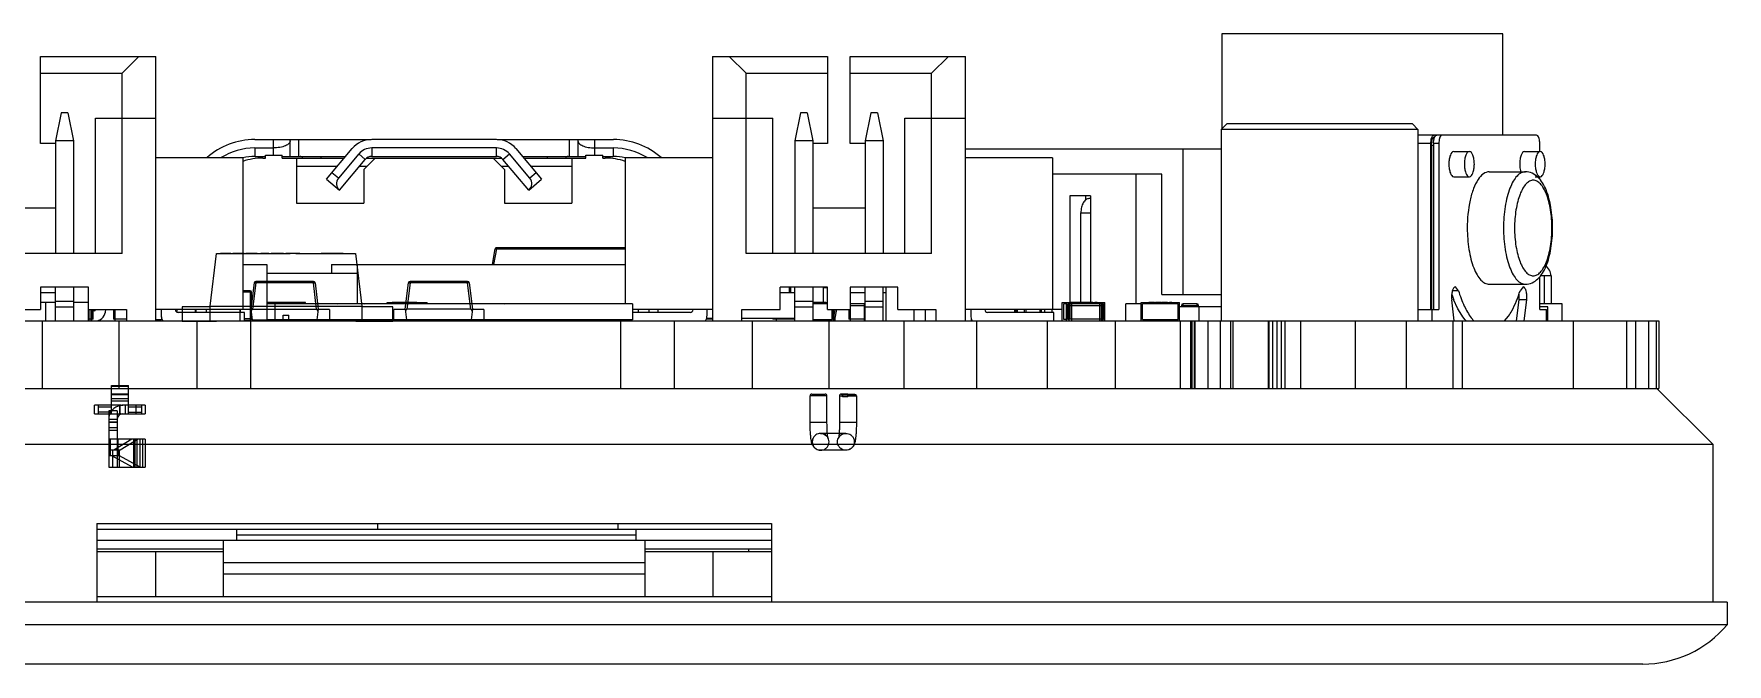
# Model space of a CAD drawing. Header units: inches. Extents: x 398 to 599, y 40 to 151.
# Drawn here: x 444.29 to 474.41, y 139.75 to 150.96 of the extents above; entities that cross this region are included whole.
import ezdxf

# ---------------------------------------------------------------- set-up
doc = ezdxf.new("R2010")
doc.units = ezdxf.units.IN
doc.header["$LTSCALE"] = 1.21
doc.header["$MEASUREMENT"] = 0
doc.layers.get('0').update_dxf_attribs({"linetype": 'CONTINUOUS'})
doc.layers.add('INTFCLR_472435', color=7, linetype='CONTINUOUS')

msp = doc.modelspace()

# ---------------------------------------------------------------- linework, layer by layer
at = {"color": 7, "linetype": 'Continuous'}
for p, q in [((470.422, 150.955), (465.422, 150.955)), ((465.422, 150.955), (465.422, 149.265)), ((470.422, 149.155), (470.422, 150.955)), ((444.412, 149.005), (444.412, 150.555)), ((444.412, 150.555), (446.462, 150.555)), ((446.162, 150.555), (445.862, 150.255)), ((446.462, 145.855), (446.462, 150.555)), ((456.362, 150.555), (456.362, 145.855)), ((456.362, 150.555), (458.412, 150.555)), ((456.962, 150.255), (456.662, 150.555)), ((458.412, 150.555), (458.412, 149.005)), ((458.812, 150.555), (460.862, 150.555)), ((458.812, 149.005), (458.812, 150.555)), ((460.562, 150.555), (460.262, 150.255)), ((460.862, 145.855), (460.862, 150.555)), ((444.412, 150.255), (445.862, 150.255)), ((445.862, 147.055), (445.862, 150.255)), ((456.962, 150.255), (458.412, 150.255)), ((456.962, 147.055), (456.962, 150.255)), ((458.812, 150.255), (460.262, 150.255)), ((460.262, 147.055), (460.262, 150.255)), ((444.777, 149.555), (444.677, 149.055)), ((444.897, 149.555), (444.777, 149.555)), ((444.897, 149.555), (444.997, 149.055)), ((445.387, 147.055), (445.387, 149.455)), ((445.387, 149.455), (446.462, 149.455)), ((456.362, 149.455), (457.437, 149.455)), ((457.437, 147.055), (457.437, 149.455)), ((457.927, 149.555), (457.827, 149.055)), ((458.047, 149.555), (457.927, 149.555)), ((458.047, 149.555), (458.147, 149.055)), ((459.177, 149.555), (459.077, 149.055)), ((459.297, 149.555), (459.177, 149.555)), ((459.297, 149.555), (459.397, 149.055)), ((459.787, 149.455), (460.862, 149.455)), ((459.787, 147.055), (459.787, 149.455)), ((465.412, 149.255), (465.512, 149.355)), ((468.912, 149.255), (465.412, 149.255)), ((465.412, 149.255), (465.412, 145.855)), ((468.812, 149.355), (465.512, 149.355)), ((468.912, 149.255), (468.812, 149.355)), ((468.912, 149.255), (468.912, 145.855)), ((471.02, 149.155), (468.912, 149.155)), ((469.193, 149.154), (469.198, 149.155)), ((469.215, 149.128), (469.219, 149.135)), ((469.243, 149.154), (469.248, 149.155)), ((471.034, 149.151), (471.02, 149.155)), ((444.677, 149.005), (444.412, 149.005)), ((444.677, 149.055), (444.677, 147.055)), ((444.997, 149.055), (444.677, 149.055)), ((444.997, 149.055), (444.997, 147.055)), ((448.221, 149.078), (450.29, 149.078)), ((448.221, 148.928), (448.221, 148.778)), ((448.221, 148.928), (448.551, 148.928)), ((448.411, 148.748), (448.411, 148.798)), ((448.411, 148.798), (448.711, 148.798)), ((448.551, 149.078), (448.551, 148.798)), ((448.711, 148.748), (448.711, 148.798)), ((448.851, 148.778), (448.851, 149.078)), ((449.001, 149.078), (449.001, 148.778)), ((449.498, 148.372), (449.956, 148.917)), ((450.072, 148.821), (449.71, 148.39)), ((450.072, 148.821), (450.187, 148.725)), ((450.201, 149.067), (450.201, 149.078)), ((452.521, 149.078), (450.301, 149.078)), ((450.302, 148.928), (450.302, 148.778)), ((452.521, 148.928), (450.302, 148.928)), ((452.521, 148.778), (452.521, 148.928)), ((452.533, 149.078), (454.601, 149.078)), ((452.621, 149.078), (452.621, 149.067)), ((452.636, 148.724), (452.751, 148.821)), ((453.113, 148.39), (452.751, 148.821)), ((452.867, 148.916), (453.324, 148.372)), ((453.821, 148.778), (453.821, 149.078)), ((453.971, 149.078), (453.971, 148.778)), ((454.111, 148.748), (454.111, 148.798)), ((454.111, 148.798), (454.411, 148.798)), ((454.271, 148.798), (454.271, 149.078)), ((454.271, 148.928), (454.601, 148.928)), ((454.411, 148.748), (454.411, 148.798)), ((454.601, 148.778), (454.601, 148.928)), ((458.147, 149.055), (457.827, 149.055)), ((457.827, 149.055), (457.827, 147.055)), ((458.147, 149.055), (458.147, 147.055)), ((458.412, 149.005), (458.147, 149.005)), ((459.077, 149.005), (458.812, 149.005)), ((459.397, 149.055), (459.077, 149.055)), ((459.077, 149.055), (459.077, 147.055)), ((459.397, 149.055), (459.397, 147.055)), ((465.412, 148.905), (460.862, 148.905)), ((464.734, 146.323), (464.734, 148.905)), ((469.14, 149.005), (468.912, 149.005)), ((469.14, 149.005), (469.148, 149.08)), ((469.14, 146.055), (469.14, 149.005)), ((469.151, 148.976), (469.159, 149.051)), ((469.151, 148.976), (469.189, 148.976)), ((469.151, 148.976), (469.151, 146.055)), ((469.281, 149.005), (469.189, 149.005)), ((469.189, 149.005), (469.189, 146.055)), ((469.289, 149.08), (469.281, 149.005)), ((469.281, 149.005), (469.281, 146.055)), ((469.55, 148.867), (469.827, 148.867)), ((470.81, 148.867), (471.086, 148.867)), ((471.079, 148.867), (471.079, 149.005)), ((448.012, 148.755), (446.462, 148.755)), ((448.012, 148.755), (448.012, 146.055)), ((448.221, 148.778), (448.411, 148.778)), ((448.366, 148.748), (448.411, 148.748)), ((448.711, 148.778), (449.839, 148.778)), ((448.711, 148.748), (449.814, 148.748)), ((448.961, 148.748), (448.961, 147.948)), ((449.689, 148.599), (448.961, 148.599)), ((449.39, 148.778), (449.403, 148.748)), ((449.729, 148.179), (450.187, 148.725)), ((450.212, 148.599), (450.081, 148.599)), ((450.161, 148.548), (450.361, 148.748)), ((450.161, 148.548), (450.161, 147.948)), ((450.213, 148.748), (452.609, 148.748)), ((450.302, 148.778), (452.521, 148.778)), ((452.461, 148.748), (452.661, 148.548)), ((452.741, 148.599), (452.611, 148.599)), ((453.094, 148.179), (452.636, 148.724)), ((452.661, 148.548), (452.661, 147.948)), ((452.983, 148.778), (454.111, 148.778)), ((453.008, 148.748), (454.111, 148.748)), ((453.861, 148.599), (453.134, 148.599)), ((453.421, 148.748), (453.434, 148.778)), ((453.861, 148.748), (453.861, 147.948)), ((454.411, 148.778), (454.601, 148.778)), ((454.411, 148.748), (454.456, 148.748)), ((454.812, 148.755), (454.812, 146.155)), ((456.362, 148.755), (454.812, 148.755)), ((462.412, 148.755), (460.862, 148.755)), ((462.412, 148.755), (462.412, 146.055)), ((470.18, 148.505), (470.825, 148.505)), ((449.498, 148.372), (449.729, 148.179)), ((449.71, 148.39), (449.595, 148.487)), ((453.094, 148.179), (453.324, 148.372)), ((453.228, 148.487), (453.113, 148.39)), ((464.355, 148.464), (462.412, 148.464)), ((463.896, 148.464), (463.896, 146.155)), ((464.355, 146.323), (464.355, 148.464)), ((469.55, 148.415), (469.827, 148.415)), ((470.999, 148.415), (471.086, 148.415)), ((471.079, 148.371), (471.079, 148.415)), ((448.961, 147.948), (450.161, 147.948)), ((452.661, 147.948), (453.861, 147.948)), ((463.088, 148.08), (462.719, 148.08)), ((462.719, 148.08), (462.719, 146.18)), ((463.006, 148.008), (463.006, 148.08)), ((463.088, 148.027), (463.059, 148.027)), ((463.088, 148.08), (463.088, 146.19)), ((444.677, 147.855), (443.747, 147.855)), ((459.077, 147.855), (458.147, 147.855)), ((462.916, 147.777), (463.088, 147.777)), ((462.916, 146.19), (462.916, 147.777)), ((445.862, 147.055), (442.562, 147.055)), ((448.951, 147.055), (448.85, 147.055)), ((452.45, 146.855), (452.5, 147.138)), ((452.52, 147.138), (452.47, 146.855)), ((452.5, 147.138), (452.52, 147.138)), ((452.52, 147.138), (452.52, 147.155)), ((454.812, 147.155), (452.52, 147.155)), ((452.52, 147.138), (454.812, 147.138)), ((460.262, 147.055), (456.962, 147.055)), ((448.012, 146.855), (448.435, 146.855)), ((448.435, 146.855), (448.435, 145.855)), ((448.435, 146.705), (450.042, 146.705)), ((449.588, 146.855), (449.588, 146.705)), ((449.588, 146.855), (454.812, 146.855)), ((450.042, 146.855), (450.042, 146.155)), ((444.412, 146.455), (444.412, 146.055)), ((445.262, 146.455), (444.412, 146.455)), ((444.677, 145.855), (444.677, 146.455)), ((444.997, 146.455), (444.997, 145.855)), ((445.262, 146.055), (445.262, 146.455)), ((448.141, 146.39), (448.012, 146.39)), ((448.141, 146.39), (448.141, 145.87)), ((448.885, 146.554), (448.784, 146.554)), ((448.855, 146.555), (448.814, 146.555)), ((451.465, 146.554), (451.364, 146.554)), ((451.435, 146.555), (451.394, 146.555)), ((458.412, 146.455), (457.567, 146.455)), ((457.567, 146.055), (457.567, 146.455)), ((457.727, 146.455), (457.727, 146.355)), ((457.757, 146.355), (457.757, 146.455)), ((457.827, 145.855), (457.827, 146.455)), ((458.147, 146.455), (458.147, 145.855)), ((458.331, 146.455), (458.331, 146.19)), ((458.412, 146.44), (458.331, 146.44)), ((458.412, 146.055), (458.412, 146.455)), ((459.662, 146.455), (458.812, 146.455)), ((458.812, 146.455), (458.812, 146.055)), ((459.077, 145.855), (459.077, 146.455)), ((459.397, 145.855), (459.397, 146.455)), ((459.453, 145.855), (459.453, 146.455)), ((459.662, 146.055), (459.662, 146.455)), ((469.631, 146.391), (469.527, 146.391)), ((469.631, 146.391), (469.578, 146.457)), ((470.18, 146.505), (470.825, 146.505)), ((470.782, 146.457), (470.729, 146.391)), ((471.079, 146.055), (471.079, 146.639)), ((471.28, 146.655), (471.087, 146.655)), ((471.165, 146.155), (471.165, 146.655)), ((471.28, 146.655), (471.28, 146.155)), ((444.677, 146.355), (444.412, 146.355)), ((444.412, 146.19), (444.422, 146.19)), ((444.677, 146.18), (444.412, 146.18)), ((444.418, 146.18), (444.418, 146.19)), ((444.422, 146.18), (444.422, 146.19)), ((444.463, 146.18), (444.463, 146.19)), ((444.463, 146.19), (444.62, 146.19)), ((444.467, 146.18), (444.467, 146.19)), ((444.503, 145.855), (444.503, 146.18)), ((444.617, 146.18), (444.617, 146.19)), ((444.62, 146.18), (444.62, 146.19)), ((444.677, 146.205), (444.997, 146.205)), ((444.677, 146.105), (444.997, 146.105)), ((445.262, 146.18), (444.997, 146.18)), ((445.026, 146.18), (445.026, 146.19)), ((445.026, 146.19), (445.184, 146.19)), ((445.03, 146.18), (445.03, 146.19)), ((445.18, 146.18), (445.18, 146.19)), ((445.184, 146.18), (445.184, 146.19)), ((448.012, 146.37), (448.161, 146.37)), ((448.161, 145.89), (448.161, 146.37)), ((449.121, 146.18), (448.435, 146.18)), ((454.939, 146.155), (448.435, 146.155)), ((448.453, 146.18), (448.453, 146.19)), ((448.453, 146.19), (448.555, 146.19)), ((448.503, 146.18), (448.503, 146.19)), ((448.555, 146.18), (448.555, 146.19)), ((448.568, 146.18), (448.568, 146.19)), ((448.568, 146.19), (448.67, 146.19)), ((448.579, 146.155), (448.579, 145.875)), ((448.67, 146.18), (448.67, 146.19)), ((448.684, 146.18), (448.684, 146.19)), ((448.684, 146.19), (448.785, 146.19)), ((448.734, 146.18), (448.734, 146.19)), ((448.785, 146.18), (448.785, 146.19)), ((448.791, 146.155), (448.791, 146.18)), ((448.822, 146.18), (448.822, 146.19)), ((448.822, 146.19), (448.859, 146.19)), ((448.845, 146.18), (448.845, 146.19)), ((448.859, 146.18), (448.859, 146.19)), ((448.882, 146.18), (448.882, 146.19)), ((448.882, 146.19), (449.04, 146.19)), ((448.886, 146.18), (448.886, 146.19)), ((449.036, 146.18), (449.036, 146.19)), ((449.04, 146.18), (449.04, 146.19)), ((449.121, 146.155), (449.121, 146.18)), ((449.176, 146.16), (449.121, 146.16)), ((449.176, 146.16), (449.176, 146.155)), ((449.712, 146.155), (449.712, 146.16)), ((449.956, 146.16), (449.712, 146.16)), ((449.777, 146.16), (449.777, 146.162)), ((449.777, 146.162), (449.884, 146.162)), ((449.822, 146.16), (449.822, 146.162)), ((449.84, 146.162), (449.84, 146.16)), ((449.884, 146.162), (449.884, 146.16)), ((449.956, 146.16), (449.956, 146.155)), ((450.183, 146.155), (450.183, 146.16)), ((450.576, 146.16), (450.183, 146.16)), ((450.213, 146.155), (450.213, 146.16)), ((450.276, 146.162), (450.276, 146.16)), ((450.276, 146.162), (450.35, 146.162)), ((450.313, 146.162), (450.313, 146.16)), ((450.35, 146.16), (450.35, 146.162)), ((450.374, 146.162), (450.374, 146.16)), ((450.374, 146.162), (450.451, 146.162)), ((450.451, 146.162), (450.451, 146.16)), ((450.481, 146.162), (450.481, 146.16)), ((450.481, 146.162), (450.555, 146.162)), ((450.518, 146.162), (450.518, 146.16)), ((450.555, 146.16), (450.555, 146.162)), ((450.576, 146.155), (450.576, 146.18)), ((450.576, 146.18), (451.29, 146.18)), ((450.611, 146.18), (450.611, 146.155)), ((450.647, 146.18), (450.647, 146.155)), ((450.668, 146.18), (450.668, 146.19)), ((450.668, 146.19), (451.107, 146.19)), ((450.672, 146.18), (450.672, 146.19)), ((450.733, 146.18), (450.733, 146.19)), ((450.753, 146.18), (450.753, 146.19)), ((450.77, 146.18), (450.77, 146.19)), ((450.806, 146.19), (450.806, 146.18)), ((450.819, 146.18), (450.819, 146.19)), ((450.884, 146.19), (450.884, 146.18)), ((450.897, 146.18), (450.897, 146.19)), ((450.967, 146.18), (450.967, 146.19)), ((450.969, 146.19), (450.969, 146.18)), ((450.982, 146.18), (450.982, 146.19)), ((450.986, 146.18), (450.986, 146.155)), ((451.021, 146.18), (451.021, 146.155)), ((451.057, 146.155), (451.057, 146.18)), ((451.073, 146.18), (451.073, 146.19)), ((451.107, 146.18), (451.107, 146.19)), ((451.29, 146.155), (451.29, 146.18)), ((452.67, 146.155), (452.67, 146.16)), ((452.913, 146.16), (452.67, 146.16)), ((452.741, 146.162), (452.741, 146.16)), ((452.741, 146.162), (452.848, 146.162)), ((452.743, 146.162), (452.743, 146.16)), ((452.751, 146.162), (452.751, 146.16)), ((452.76, 146.16), (452.76, 146.162)), ((452.848, 146.162), (452.848, 146.16)), ((452.913, 146.16), (452.913, 146.155)), ((454.939, 146.155), (454.939, 145.875)), ((457.827, 146.355), (457.567, 146.355)), ((457.827, 146.205), (458.147, 146.205)), ((457.827, 146.105), (458.147, 146.105)), ((458.147, 146.19), (458.38, 146.19)), ((458.147, 146.18), (458.412, 146.18)), ((458.412, 146.155), (458.147, 146.155)), ((458.189, 146.18), (458.189, 146.19)), ((458.203, 146.18), (458.203, 146.19)), ((458.253, 146.18), (458.253, 146.19)), ((458.305, 146.18), (458.305, 146.19)), ((458.33, 146.18), (458.33, 146.19)), ((458.341, 146.18), (458.341, 146.19)), ((458.364, 146.18), (458.364, 146.19)), ((458.378, 146.18), (458.378, 146.19)), ((458.38, 146.18), (458.38, 146.19)), ((459.077, 146.355), (458.812, 146.355)), ((458.812, 146.129), (459.077, 146.129)), ((459.077, 146.16), (458.816, 146.16)), ((458.816, 145.855), (458.816, 146.16)), ((458.881, 146.162), (459.014, 146.162)), ((458.881, 146.16), (458.881, 146.162)), ((458.926, 146.16), (458.926, 146.162)), ((458.944, 146.162), (458.944, 146.16)), ((458.988, 146.162), (458.988, 146.16)), ((459.014, 146.162), (459.014, 146.16)), ((459.06, 146.16), (459.06, 145.855)), ((459.077, 146.205), (459.397, 146.205)), ((459.077, 146.105), (459.397, 146.105)), ((459.453, 146.355), (459.397, 146.355)), ((462.586, 146.18), (463.342, 146.18)), ((462.586, 145.855), (462.586, 146.18)), ((462.662, 146.155), (462.611, 146.155)), ((462.611, 145.88), (462.611, 146.155)), ((462.636, 146.18), (462.636, 146.155)), ((462.662, 145.855), (462.662, 146.18)), ((462.712, 146.155), (462.687, 146.155)), ((462.687, 145.88), (462.687, 146.155)), ((462.697, 146.129), (463.307, 146.129)), ((462.697, 146.129), (462.697, 145.885)), ((462.712, 146.18), (462.712, 146.155)), ((462.722, 146.19), (463.131, 146.19)), ((462.722, 146.18), (462.722, 146.19)), ((463.277, 146.16), (462.728, 146.16)), ((462.728, 145.885), (462.728, 146.16)), ((462.758, 145.855), (462.758, 146.16)), ((462.762, 146.16), (462.762, 146.18)), ((462.772, 146.18), (462.772, 146.19)), ((462.798, 146.18), (462.798, 146.19)), ((462.821, 146.162), (462.895, 146.162)), ((462.821, 146.162), (462.821, 146.16)), ((462.848, 146.18), (462.848, 146.19)), ((462.858, 146.162), (462.858, 146.16)), ((462.895, 146.16), (462.895, 146.162)), ((462.9, 146.18), (462.9, 146.19)), ((462.914, 146.18), (462.914, 146.19)), ((462.919, 146.162), (462.996, 146.162)), ((462.919, 146.162), (462.919, 146.16)), ((462.996, 146.162), (462.996, 146.16)), ((463.015, 146.18), (463.015, 146.19)), ((463.026, 146.162), (463.1, 146.162)), ((463.026, 146.162), (463.026, 146.16)), ((463.029, 146.18), (463.029, 146.19)), ((463.063, 146.162), (463.063, 146.16)), ((463.079, 146.18), (463.079, 146.19)), ((463.1, 146.16), (463.1, 146.162)), ((463.128, 146.162), (463.202, 146.162)), ((463.128, 146.162), (463.128, 146.16)), ((463.131, 146.18), (463.131, 146.19)), ((463.139, 146.16), (463.139, 146.162)), ((463.167, 146.19), (463.204, 146.19)), ((463.167, 146.18), (463.167, 146.19)), ((463.19, 146.18), (463.19, 146.19)), ((463.191, 146.162), (463.191, 146.16)), ((463.202, 146.162), (463.202, 146.16)), ((463.204, 146.18), (463.204, 146.19)), ((463.242, 146.16), (463.242, 146.18)), ((463.246, 146.16), (463.246, 145.855)), ((463.277, 146.16), (463.277, 145.855)), ((463.292, 146.18), (463.292, 146.155)), ((463.317, 146.155), (463.293, 146.155)), ((463.307, 145.885), (463.307, 146.129)), ((463.317, 145.88), (463.317, 146.155)), ((463.342, 145.855), (463.342, 146.18)), ((463.99, 146.155), (463.717, 146.155)), ((463.717, 145.855), (463.717, 146.155)), ((463.99, 146.156), (463.902, 146.156)), ((463.902, 146.156), (463.902, 146.155)), ((463.963, 146.156), (463.963, 146.155)), ((463.99, 146.18), (464.67, 146.18)), ((463.99, 145.855), (463.99, 146.18)), ((464.645, 146.155), (464.015, 146.155)), ((464.015, 145.88), (464.015, 146.155)), ((464.04, 146.18), (464.04, 146.155)), ((464.09, 146.155), (464.09, 146.18)), ((464.126, 146.19), (464.228, 146.19)), ((464.126, 146.18), (464.126, 146.19)), ((464.176, 146.18), (464.176, 146.19)), ((464.228, 146.18), (464.228, 146.19)), ((464.241, 146.19), (464.343, 146.19)), ((464.241, 146.18), (464.241, 146.19)), ((464.343, 146.18), (464.343, 146.19)), ((464.355, 146.323), (465.412, 146.323)), ((464.357, 146.19), (464.458, 146.19)), ((464.357, 146.18), (464.357, 146.19)), ((464.407, 146.18), (464.407, 146.19)), ((464.458, 146.18), (464.458, 146.19)), ((464.495, 146.19), (464.532, 146.19)), ((464.495, 146.18), (464.495, 146.19)), ((464.518, 146.18), (464.518, 146.19)), ((464.532, 146.18), (464.532, 146.19)), ((464.57, 146.155), (464.57, 146.18)), ((464.62, 146.18), (464.62, 146.155)), ((464.645, 145.88), (464.645, 146.155)), ((464.67, 145.855), (464.67, 146.18)), ((465.412, 146.105), (464.67, 146.106)), ((464.704, 146.129), (465.009, 146.129)), ((464.704, 146.129), (464.704, 146.106)), ((464.978, 146.16), (464.735, 146.16)), ((464.735, 146.106), (464.735, 146.16)), ((464.806, 146.162), (464.913, 146.162)), ((464.806, 146.162), (464.806, 146.16)), ((464.808, 146.162), (464.808, 146.16)), ((464.816, 146.162), (464.816, 146.16)), ((464.825, 146.16), (464.825, 146.162)), ((464.913, 146.162), (464.913, 146.16)), ((464.978, 146.16), (464.978, 146.106)), ((465.009, 146.106), (465.009, 146.129)), ((465.02, 145.856), (465.02, 146.106)), ((469.557, 145.855), (469.512, 146.231)), ((469.623, 146.068), (469.547, 146.237)), ((470.665, 145.855), (470.71, 146.231)), ((470.848, 146.231), (470.71, 146.231)), ((470.803, 145.855), (470.848, 146.231)), ((471.479, 146.155), (471.079, 146.155)), ((471.222, 146.106), (471.079, 146.106)), ((471.222, 145.856), (471.222, 146.106)), ((471.479, 145.855), (471.479, 146.155)), ((429.675, 145.855), (473.198, 145.855)), ((444.012, 146.055), (444.412, 146.055)), ((444.442, 145.855), (444.442, 144.655)), ((445.262, 146.055), (445.937, 146.055)), ((445.265, 145.855), (445.265, 146.055)), ((445.349, 145.885), (445.265, 145.885)), ((445.288, 146.055), (445.288, 145.855)), ((445.319, 146.055), (445.319, 145.855)), ((445.349, 145.885), (445.349, 146.055)), ((445.368, 146.035), (445.349, 146.035)), ((445.388, 146.055), (445.388, 146.052)), ((445.564, 146.01), (445.57, 146.055)), ((445.71, 146.055), (445.71, 145.885)), ((445.937, 145.885), (445.71, 145.885)), ((445.74, 145.855), (445.74, 146.055)), ((445.804, 145.855), (445.804, 144.655)), ((445.937, 146.055), (445.937, 145.855)), ((448.012, 146.055), (446.462, 146.055)), ((446.565, 145.871), (446.462, 145.871)), ((446.557, 146.055), (446.557, 145.955)), ((446.561, 145.927), (446.561, 145.885)), ((446.57, 145.885), (446.561, 145.885)), ((446.835, 146.055), (446.835, 146.01)), ((448.037, 146.005), (446.857, 146.005)), ((447.161, 146.055), (447.161, 146.005)), ((447.181, 146.005), (447.181, 146.055)), ((447.191, 145.855), (447.191, 144.655)), ((447.361, 146.005), (447.361, 146.055)), ((447.961, 146.055), (447.961, 146.005)), ((448.037, 145.855), (448.037, 146.005)), ((448.161, 145.89), (448.037, 145.89)), ((448.037, 145.87), (448.141, 145.87)), ((448.148, 145.855), (448.148, 144.655)), ((448.435, 145.88), (448.579, 145.88)), ((454.939, 145.875), (448.435, 145.875)), ((448.588, 145.855), (448.588, 145.875)), ((448.728, 145.955), (448.828, 145.955)), ((448.791, 145.855), (448.791, 145.875)), ((449.121, 145.855), (449.121, 145.875)), ((449.176, 145.875), (449.176, 145.855)), ((449.202, 145.87), (449.221, 145.87)), ((449.221, 145.875), (449.221, 145.855)), ((449.426, 145.855), (449.426, 145.875)), ((449.712, 145.855), (449.712, 145.875)), ((449.956, 145.875), (449.956, 145.855)), ((450.042, 145.875), (450.042, 145.865)), ((450.16, 145.865), (450.042, 145.865)), ((450.137, 145.865), (450.137, 145.855)), ((450.213, 145.875), (450.213, 145.855)), ((450.576, 145.855), (450.576, 145.875)), ((450.647, 145.875), (450.647, 145.855)), ((450.88, 145.855), (450.88, 145.875)), ((450.907, 145.855), (450.907, 145.875)), ((450.986, 145.865), (450.907, 145.865)), ((450.986, 145.875), (450.986, 145.855)), ((451.057, 145.855), (451.057, 145.875)), ((451.29, 145.855), (451.29, 145.875)), ((452.647, 145.865), (451.29, 145.865)), ((451.516, 145.865), (451.516, 145.855)), ((451.527, 145.855), (451.527, 145.857)), ((451.77, 145.865), (451.77, 145.855)), ((451.991, 145.855), (451.991, 145.865)), ((452.321, 145.855), (452.321, 145.865)), ((452.578, 145.855), (452.578, 145.865)), ((452.579, 145.855), (452.579, 145.865)), ((452.67, 145.855), (452.67, 145.875)), ((452.913, 145.875), (452.913, 145.855)), ((454.787, 145.865), (452.936, 145.865)), ((453.158, 145.855), (453.158, 145.865)), ((453.159, 145.865), (453.159, 145.855)), ((453.259, 145.855), (453.259, 145.865)), ((453.659, 145.855), (453.659, 145.865)), ((454.159, 145.855), (454.159, 145.865)), ((454.278, 145.855), (454.278, 145.865)), ((454.608, 145.855), (454.608, 145.865)), ((454.725, 145.855), (454.725, 144.655)), ((454.787, 145.875), (454.787, 145.855)), ((456.362, 146.055), (454.939, 146.055)), ((455.967, 146.005), (454.939, 146.005)), ((455.042, 146.055), (455.042, 146.005)), ((455.231, 146.055), (455.231, 146.005)), ((455.392, 146.055), (455.392, 146.005)), ((455.682, 145.855), (455.682, 144.655)), ((456.362, 145.885), (456.253, 145.885)), ((456.259, 145.905), (456.362, 145.905)), ((456.267, 145.955), (456.267, 146.055)), ((456.887, 146.055), (457.567, 146.055)), ((456.887, 145.855), (456.887, 146.055)), ((456.887, 145.905), (457.827, 145.905)), ((457.069, 145.855), (457.069, 144.655)), ((457.434, 145.905), (457.434, 145.885)), ((457.827, 145.885), (457.434, 145.885)), ((457.465, 145.885), (457.465, 145.905)), ((457.495, 145.905), (457.495, 145.855)), ((458.147, 145.88), (458.491, 145.88)), ((458.416, 145.871), (458.147, 145.871)), ((458.412, 146.055), (458.812, 146.055)), ((458.416, 145.855), (458.416, 145.88)), ((458.432, 145.855), (458.432, 144.655)), ((458.491, 145.88), (458.491, 146.055)), ((458.516, 145.855), (458.516, 146.055)), ((458.516, 145.855), (458.516, 146.055)), ((458.516, 145.88), (458.547, 146.055)), ((458.534, 145.871), (458.516, 145.871)), ((458.567, 146.055), (458.534, 145.871)), ((458.542, 145.855), (458.542, 145.911)), ((458.544, 145.855), (458.544, 145.928)), ((458.786, 146.055), (458.786, 145.885)), ((459.077, 145.885), (458.786, 145.885)), ((459.662, 146.055), (460.337, 146.055)), ((459.764, 145.855), (459.764, 144.655)), ((459.942, 146.055), (459.942, 145.855)), ((460.147, 146.055), (460.147, 145.855)), ((460.337, 146.055), (460.337, 145.855)), ((462.412, 146.055), (460.862, 146.055)), ((460.957, 146.055), (460.957, 145.955)), ((460.966, 145.896), (460.966, 145.855)), ((461.062, 145.855), (461.062, 144.655)), ((462.437, 146.005), (461.257, 146.005)), ((461.742, 146.005), (461.742, 146.055)), ((461.767, 146.005), (461.767, 146.055)), ((461.785, 146.055), (461.785, 146.005)), ((461.91, 146.055), (461.91, 146.005)), ((461.94, 146.005), (461.94, 146.055)), ((462.184, 146.055), (462.184, 146.005)), ((462.215, 146.005), (462.215, 146.055)), ((462.215, 146.005), (462.215, 146.055)), ((462.269, 146.055), (462.269, 146.005)), ((462.317, 145.855), (462.317, 144.655)), ((462.4, 146.055), (462.4, 146.005)), ((462.412, 146.06), (462.586, 146.06)), ((462.437, 145.855), (462.437, 146.005)), ((462.662, 145.88), (462.611, 145.88)), ((462.698, 145.88), (462.687, 145.88)), ((463.307, 145.885), (462.697, 145.885)), ((463.307, 145.88), (463.317, 145.88)), ((463.527, 145.855), (463.527, 144.655)), ((464.015, 145.88), (464.645, 145.88)), ((464.09, 145.855), (464.09, 145.88)), ((464.57, 145.855), (464.57, 145.88)), ((464.684, 145.855), (464.684, 144.655)), ((464.869, 145.855), (464.869, 144.655)), ((464.887, 145.855), (464.887, 144.655)), ((464.931, 145.855), (464.931, 144.655)), ((464.946, 145.855), (464.946, 144.655)), ((465.172, 145.855), (465.172, 144.655)), ((465.391, 145.855), (465.391, 144.655)), ((465.579, 145.855), (465.579, 144.655)), ((465.617, 145.855), (465.617, 144.655)), ((466.25, 145.855), (466.25, 144.655)), ((466.257, 145.855), (466.257, 144.655)), ((466.323, 145.855), (466.323, 144.655)), ((466.401, 145.855), (466.401, 144.655)), ((466.479, 145.855), (466.479, 144.655)), ((466.542, 145.855), (466.542, 144.655)), ((466.824, 145.855), (466.824, 144.655)), ((467.798, 145.855), (467.798, 144.655)), ((468.701, 145.855), (468.701, 144.655)), ((468.912, 146.055), (469.281, 146.055)), ((469.164, 145.855), (469.164, 146.055)), ((469.531, 145.855), (469.531, 144.655)), ((469.691, 145.954), (469.623, 146.068)), ((469.745, 145.881), (469.699, 145.942)), ((469.699, 145.855), (469.699, 144.655)), ((469.861, 145.909), (469.906, 145.855)), ((470.454, 145.855), (470.523, 145.941)), ((471.079, 146.055), (471.196, 146.055)), ((471.196, 145.855), (471.196, 146.055)), ((471.67, 145.855), (471.67, 144.655)), ((472.622, 145.855), (472.622, 144.655)), ((472.78, 145.855), (472.78, 144.655)), ((473.012, 145.855), (473.012, 144.655)), ((473.152, 145.855), (473.152, 144.655)), ((473.198, 145.855), (473.198, 144.655)), ((429.675, 144.655), (473.198, 144.655)), ((439.305, 144.655), (446.453, 144.655)), ((456.369, 144.655), (463.519, 144.655)), ((466.327, 144.655), (468.247, 144.655)), ((472.551, 144.655), (472.622, 144.655)), ((473.162, 144.655), (474.162, 143.655)), ((458.773, 144.555), (458.653, 144.555)), ((458.773, 144.504), (458.674, 144.504)), ((458.773, 144.504), (458.773, 144.555)), ((474.162, 143.655), (428.662, 143.655)), ((474.162, 140.855), (474.162, 143.655)), ((445.412, 142.255), (445.412, 140.855)), ((445.412, 142.255), (457.412, 142.255)), ((450.412, 142.155), (450.412, 142.255)), ((454.687, 142.155), (454.687, 142.255)), ((457.412, 142.255), (457.412, 140.855)), ((445.412, 142.155), (457.412, 142.155)), ((445.412, 141.955), (457.412, 141.955)), ((447.662, 141.955), (447.662, 140.955)), ((447.904, 141.955), (447.904, 142.155)), ((447.904, 142.055), (454.997, 142.055)), ((454.997, 142.155), (454.997, 141.955)), ((455.162, 141.955), (455.162, 140.955)), ((445.412, 141.805), (447.662, 141.805)), ((445.412, 141.755), (447.662, 141.755)), ((446.456, 141.755), (446.456, 140.955)), ((455.162, 141.805), (457.412, 141.805)), ((455.162, 141.755), (457.412, 141.755)), ((456.367, 141.755), (456.367, 140.955)), ((457.007, 141.755), (457.007, 141.805)), ((455.162, 141.555), (447.662, 141.555)), ((455.162, 141.355), (447.662, 141.355)), ((474.412, 140.855), (428.412, 140.855)), ((445.412, 140.955), (457.412, 140.955)), ((474.412, 140.855), (474.412, 140.455)), ((474.412, 140.455), (428.412, 140.455)), ((472.912, 139.755), (429.912, 139.755))]:
    msp.add_line(p, q, dxfattribs=at)
at = {"color": 6, "linetype": 'Continuous'}
for p, q in [((447.428, 146.115), (447.543, 147.055)), ((447.543, 147.055), (448.85, 147.055)), ((447.61, 147.055), (447.61, 147.05)), ((447.795, 147.05), (447.61, 147.05)), ((447.626, 147.055), (447.626, 147.05)), ((447.72, 147.055), (447.72, 147.05)), ((447.795, 147.055), (447.795, 147.05)), ((447.833, 147.055), (447.833, 147.05)), ((448.033, 147.05), (447.833, 147.05)), ((447.846, 147.055), (447.846, 147.05)), ((447.88, 147.055), (447.88, 147.05)), ((447.901, 147.055), (447.901, 147.05)), ((447.912, 147.055), (447.912, 147.05)), ((447.931, 147.05), (447.931, 147.055)), ((447.936, 147.05), (447.936, 147.055)), ((447.952, 147.055), (447.952, 147.05)), ((447.955, 147.05), (447.955, 147.055)), ((447.966, 147.055), (447.966, 147.05)), ((448.03, 147.055), (448.03, 147.05)), ((448.033, 147.05), (448.033, 147.055)), ((448.06, 147.055), (448.06, 147.05)), ((448.262, 147.05), (448.06, 147.05)), ((448.062, 147.055), (448.062, 147.05)), ((448.075, 147.05), (448.075, 147.055)), ((448.129, 147.055), (448.129, 147.05)), ((448.165, 147.05), (448.165, 147.055)), ((448.175, 147.05), (448.175, 147.055)), ((448.189, 147.05), (448.189, 147.055)), ((448.257, 147.055), (448.257, 147.05)), ((448.262, 147.055), (448.262, 147.05)), ((448.33, 147.055), (448.33, 147.05)), ((448.469, 147.05), (448.33, 147.05)), ((448.386, 147.05), (448.386, 147.055)), ((448.398, 147.055), (448.398, 147.05)), ((448.469, 147.055), (448.469, 147.05)), ((448.511, 147.055), (448.511, 147.05)), ((448.734, 147.05), (448.511, 147.05)), ((448.586, 147.055), (448.586, 147.05)), ((448.623, 147.05), (448.623, 147.055)), ((448.641, 147.05), (448.641, 147.055)), ((448.659, 147.055), (448.659, 147.05)), ((448.734, 147.055), (448.734, 147.05)), ((448.775, 147.055), (448.775, 147.05)), ((449.026, 147.05), (448.775, 147.05)), ((448.85, 147.055), (448.85, 147.05)), ((448.898, 147.05), (448.898, 147.055)), ((448.951, 147.055), (448.951, 147.05)), ((448.951, 147.055), (450.012, 147.055)), ((449.026, 147.055), (449.026, 147.05)), ((449.054, 147.055), (449.054, 147.05)), ((449.054, 147.05), (449.274, 147.05)), ((449.063, 147.05), (449.063, 147.055)), ((449.127, 147.055), (449.127, 147.05)), ((449.133, 147.055), (449.133, 147.05)), ((449.162, 147.05), (449.162, 147.055)), ((449.162, 147.05), (449.162, 147.055)), ((449.165, 147.05), (449.165, 147.055)), ((449.174, 147.05), (449.174, 147.055)), ((449.195, 147.05), (449.195, 147.055)), ((449.203, 147.055), (449.203, 147.05)), ((449.265, 147.05), (449.265, 147.055)), ((449.274, 147.05), (449.274, 147.055)), ((449.403, 147.055), (449.403, 147.05)), ((449.794, 147.05), (449.403, 147.05)), ((449.794, 147.05), (449.794, 147.055)), ((450.012, 147.055), (450.128, 146.115)), ((448.211, 146.529), (448.154, 146.065)), ((448.241, 146.529), (448.184, 146.065)), ((448.211, 146.529), (448.241, 146.529)), ((448.241, 146.555), (448.241, 146.529)), ((448.814, 146.555), (448.241, 146.555)), ((449.265, 146.529), (448.241, 146.529)), ((448.408, 146.554), (448.408, 146.555)), ((448.408, 146.554), (448.488, 146.554)), ((448.413, 146.554), (448.413, 146.555)), ((448.435, 146.554), (448.435, 146.555)), ((448.439, 146.554), (448.439, 146.555)), ((448.456, 146.554), (448.456, 146.555)), ((448.461, 146.554), (448.461, 146.555)), ((448.488, 146.554), (448.488, 146.555)), ((448.498, 146.554), (448.498, 146.555)), ((448.579, 146.554), (448.498, 146.554)), ((448.498, 146.554), (448.54, 146.554)), ((448.499, 146.554), (448.499, 146.555)), ((448.579, 146.554), (448.499, 146.554)), ((448.523, 146.554), (448.523, 146.555)), ((448.526, 146.554), (448.526, 146.555)), ((448.544, 146.554), (448.544, 146.555)), ((448.55, 146.554), (448.55, 146.555)), ((448.588, 146.554), (448.588, 146.555)), ((448.668, 146.554), (448.588, 146.554)), ((448.592, 146.554), (448.592, 146.555)), ((448.615, 146.554), (448.615, 146.555)), ((448.628, 146.554), (448.628, 146.555)), ((448.636, 146.554), (448.636, 146.555)), ((448.638, 146.555), (448.638, 146.554)), ((448.641, 146.555), (448.641, 146.554)), ((448.642, 146.554), (448.642, 146.555)), ((448.657, 146.554), (448.657, 146.555)), ((448.665, 146.554), (448.665, 146.555)), ((448.668, 146.554), (448.668, 146.555)), ((448.679, 146.554), (448.679, 146.555)), ((448.679, 146.554), (448.768, 146.554)), ((448.709, 146.554), (448.709, 146.555)), ((448.723, 146.554), (448.723, 146.555)), ((448.73, 146.554), (448.73, 146.555)), ((448.738, 146.555), (448.738, 146.554)), ((448.784, 146.554), (448.784, 146.555)), ((448.814, 146.555), (448.814, 146.554)), ((448.855, 146.555), (448.855, 146.554)), ((449.265, 146.555), (448.855, 146.555)), ((448.885, 146.555), (448.885, 146.554)), ((448.896, 146.554), (448.896, 146.555)), ((448.896, 146.554), (448.984, 146.554)), ((448.899, 146.554), (448.899, 146.555)), ((448.925, 146.554), (448.925, 146.555)), ((448.939, 146.554), (448.939, 146.555)), ((448.944, 146.554), (448.944, 146.555)), ((448.952, 146.555), (448.952, 146.554)), ((448.98, 146.555), (448.98, 146.554)), ((449.015, 146.555), (449.015, 146.554)), ((449.265, 146.554), (449.015, 146.554)), ((449.265, 146.529), (449.265, 146.555)), ((449.322, 146.065), (449.265, 146.529)), ((449.295, 146.529), (449.265, 146.529)), ((449.265, 146.529), (449.295, 146.529)), ((449.295, 146.529), (449.352, 146.065)), ((450.897, 146.065), (450.954, 146.529)), ((450.984, 146.529), (450.927, 146.065)), ((450.954, 146.529), (450.984, 146.529)), ((450.984, 146.529), (450.954, 146.529)), ((450.984, 146.555), (450.984, 146.529)), ((451.394, 146.555), (450.984, 146.555)), ((451.234, 146.554), (450.984, 146.554)), ((452.008, 146.529), (450.984, 146.529)), ((451.234, 146.554), (451.234, 146.555)), ((451.353, 146.554), (451.265, 146.554)), ((451.269, 146.554), (451.269, 146.555)), ((451.296, 146.554), (451.296, 146.555)), ((451.305, 146.554), (451.305, 146.555)), ((451.31, 146.554), (451.31, 146.555)), ((451.324, 146.555), (451.324, 146.554)), ((451.35, 146.554), (451.35, 146.555)), ((451.353, 146.555), (451.353, 146.554)), ((451.364, 146.555), (451.364, 146.554)), ((451.394, 146.555), (451.394, 146.554)), ((451.435, 146.554), (451.435, 146.555)), ((452.008, 146.555), (451.435, 146.555)), ((451.465, 146.555), (451.465, 146.554)), ((451.57, 146.554), (451.481, 146.554)), ((451.511, 146.554), (451.511, 146.555)), ((451.518, 146.554), (451.518, 146.555)), ((451.525, 146.554), (451.525, 146.555)), ((451.54, 146.555), (451.54, 146.554)), ((451.57, 146.555), (451.57, 146.554)), ((451.58, 146.554), (451.58, 146.555)), ((451.58, 146.554), (451.661, 146.554)), ((451.584, 146.554), (451.584, 146.555)), ((451.592, 146.554), (451.592, 146.555)), ((451.607, 146.554), (451.607, 146.555)), ((451.608, 146.555), (451.608, 146.554)), ((451.611, 146.555), (451.611, 146.554)), ((451.613, 146.554), (451.613, 146.555)), ((451.621, 146.554), (451.621, 146.555)), ((451.634, 146.555), (451.634, 146.554)), ((451.656, 146.554), (451.656, 146.555)), ((451.661, 146.555), (451.661, 146.554)), ((451.67, 146.554), (451.75, 146.554)), ((451.67, 146.554), (451.751, 146.554)), ((451.699, 146.554), (451.699, 146.555)), ((451.705, 146.554), (451.705, 146.555)), ((451.751, 146.554), (451.709, 146.554)), ((451.723, 146.555), (451.723, 146.554)), ((451.726, 146.554), (451.726, 146.555)), ((451.75, 146.555), (451.75, 146.554)), ((451.751, 146.554), (451.751, 146.555)), ((451.761, 146.554), (451.761, 146.555)), ((451.841, 146.554), (451.761, 146.554)), ((451.788, 146.554), (451.788, 146.555)), ((451.793, 146.554), (451.793, 146.555)), ((451.81, 146.555), (451.81, 146.554)), ((451.814, 146.555), (451.814, 146.554)), ((451.836, 146.555), (451.836, 146.554)), ((451.841, 146.555), (451.841, 146.554)), ((452.008, 146.529), (452.008, 146.555)), ((452.065, 146.065), (452.008, 146.529)), ((452.038, 146.529), (452.008, 146.529)), ((452.038, 146.529), (452.095, 146.065)), ((446.928, 146.105), (446.928, 145.845)), ((447.428, 146.105), (446.928, 146.105)), ((447.428, 145.855), (447.428, 146.115)), ((447.428, 146.115), (450.128, 146.115)), ((447.428, 146.114), (450.128, 146.114)), ((450.128, 146.115), (450.128, 145.855)), ((450.678, 146.105), (450.128, 146.105)), ((450.678, 145.845), (450.678, 146.105)), ((447.538, 145.845), (446.928, 145.845)), ((447.538, 145.845), (447.538, 145.855)), ((447.953, 146.055), (447.953, 145.855)), ((448.155, 146.055), (447.953, 146.055)), ((448.154, 146.065), (448.177, 145.875)), ((448.177, 145.875), (448.435, 145.875)), ((448.184, 146.065), (449.322, 146.065)), ((448.203, 145.875), (448.203, 145.855)), ((448.728, 145.855), (448.728, 145.955)), ((448.828, 145.855), (448.828, 145.955)), ((449.303, 145.855), (449.303, 145.875)), ((449.352, 146.065), (449.328, 145.875)), ((449.553, 146.055), (449.35, 146.055)), ((449.553, 146.055), (449.553, 145.855)), ((450.018, 145.845), (450.018, 145.855)), ((450.678, 145.845), (450.018, 145.845)), ((450.696, 145.855), (450.696, 146.055)), ((450.898, 146.055), (450.696, 146.055)), ((450.897, 146.065), (450.921, 145.875)), ((452.065, 146.065), (450.927, 146.065)), ((450.946, 145.855), (450.946, 145.875)), ((452.046, 145.875), (452.046, 145.855)), ((452.095, 146.065), (452.071, 145.875)), ((452.296, 146.055), (452.094, 146.055)), ((452.296, 146.055), (452.296, 145.855))]:
    msp.add_line(p, q, dxfattribs=at)
at = {"color": 4, "linetype": 'Continuous'}
for p, q in [((446.453, 144.655), (456.369, 144.655)), ((463.519, 144.655), (466.327, 144.655)), ((468.247, 144.655), (472.551, 144.655))]:
    msp.add_line(p, q, dxfattribs=at)
at = {"color": 7, "linetype": 'Continuous'}
for centre, radius, start, end in [((448.221, 147.798), 1.28, 90, 131.4985), ((448.221, 147.798), 1.13, 90, 121.8947), ((450.302, 148.628), 0.45, 90.0824, 140.135), ((450.302, 148.628), 0.3, 90.0001, 140.0615), ((452.521, 148.628), 0.45, 39.7482, 89.9301), ((452.521, 148.628), 0.3, 39.9513, 89.9998), ((454.601, 147.798), 1.28, 48.5015, 90), ((454.601, 147.798), 1.13, 57.9264, 89.9999), ((448.366, 147.648), 1.1, 90, 108.8993), ((448.221, 147.798), 0.98, 90, 102.365), ((449.029, 148.728), 0.05, 23.9625, 90), ((450.302, 148.628), 0.15, 89.9996, 140.1043), ((452.521, 148.628), 0.15, 39.7799, 90.0042), ((453.795, 148.728), 0.05, 90, 156.0375), ((454.456, 147.648), 1.1, 71.0755, 90), ((454.601, 147.798), 0.98, 77.6092, 90), ((449.825, 148.294), 0.15, 139.9997, 230), ((452.998, 148.294), 0.15, 309.9998, 40.0007), ((452.52, 147.135), 0.02, 90, 170), ((471.08, 146.655), 0.2, 0, 62.5836), ((448.141, 146.37), 0.02, 0, 90), ((449.176, 146.129), 0.0305, 57.6886, 90), ((449.712, 146.129), 0.0305, 90, 122.5076), ((449.956, 146.129), 0.0305, 57.6886, 90), ((450.183, 146.129), 0.0305, 90, 122.4072), ((452.67, 146.129), 0.0305, 90, 122.5075), ((452.913, 146.129), 0.0305, 57.6886, 90), ((458.816, 146.129), 0.0305, 90, 98.6983), ((459.06, 146.129), 0.0305, 56.971, 90), ((462.728, 146.129), 0.0305, 90, 180), ((463.277, 146.129), 0.0305, 0, 90), ((464.735, 146.129), 0.0305, 90, 180), ((464.978, 146.129), 0.0305, 0, 90), ((471.553, 147.02), 2.153, 198.9392, 201.3392), ((445.368, 146.055), 0.02, 270, 352), ((445.386, 146.035), 0.18, 270, 352), ((446.757, 145.955), 0.2, 180, 210.4585), ((446.857, 146.055), 0.05, 180, 270), ((448.141, 145.89), 0.02, 270, 0), ((449.176, 145.885), 0.0305, 270, 339.8056), ((449.221, 145.89), 0.02, 270, 309.0635), ((449.956, 145.885), 0.0305, 270, 339.8056), ((450.183, 145.885), 0.0305, 200.1702, 258.75), ((451.516, 145.885), 0.0305, 270, 317.5554), ((451.77, 145.885), 0.0305, 270, 317.5554), ((452.913, 145.885), 0.0305, 270, 339.8055), ((455.967, 146.055), 0.05, 270, 0), ((456.067, 145.955), 0.2, 329.5464, 0), ((459.06, 145.885), 0.0305, 270, 302.9383), ((461.157, 145.955), 0.2, 180, 210.4585), ((461.257, 146.055), 0.05, 180, 270), ((462.728, 145.885), 0.0305, 180, 258.75), ((463.277, 145.885), 0.0305, 270, 0), ((470.519, 146.512), 0.998, 213.9564, 214.8102), ((470.303, 146.346), 0.727, 219.8245, 222.5686), ((472.912, 141.712), 1.957, 270, 320.0338)]:
    msp.add_arc(centre, radius, start, end, dxfattribs=at)
at = {"color": 6, "linetype": 'Continuous'}
for centre, start, end in [((448.241, 146.525), 90, 173), ((449.265, 146.525), 7, 90), ((450.984, 146.525), 90, 173), ((452.008, 146.525), 7, 90), ((458.653, 144.525), 315, 90.0155)]:
    msp.add_arc(centre, 0.03, start, end, dxfattribs=at)
for centre, major_axis, start_param, end_param in [((448.169, 145.942), (0.016, 0.123), 0.030629, 0.8086), ((449.336, 145.942), (-0.016, 0.123), -0.8086, -0.030629), ((450.912, 145.942), (0.016, 0.123), 0.030629, 0.8086), ((452.08, 145.942), (-0.016, 0.123), -0.8086, -0.030629)]:
    msp.add_ellipse(centre, major_axis=major_axis, ratio=0.241892, start_param=start_param, end_param=end_param, dxfattribs=at)
at = {"color": 7, "linetype": 'Continuous'}
for points, knots in [([(469.148, 149.08), (469.149, 149.085), (469.154, 149.104), (469.161, 149.123), (469.169, 149.135)], [0, 0, 0, 0, 0.285559, 1, 1, 1, 1]), ([(469.159, 149.051), (469.16, 149.057), (469.165, 149.076), (469.173, 149.094), (469.181, 149.106)], [0, 0, 0, 0, 0.285572, 1, 1, 1, 1]), ([(469.169, 149.135), (469.171, 149.137), (469.177, 149.145), (469.186, 149.152), (469.193, 149.154)], [0, 0, 0, 0, 0.295652, 1, 1, 1, 1]), ([(469.181, 149.106), (469.183, 149.109), (469.19, 149.119), (469.202, 149.126), (469.21, 149.126)], [0, 0, 0, 0, 0.305591, 1, 1, 1, 1]), ([(469.189, 149.005), (469.189, 149.028), (469.193, 149.071), (469.205, 149.112), (469.215, 149.128)], [0, 0, 0, 0, 0.551822, 1, 1, 1, 1]), ([(469.219, 149.135), (469.22, 149.137), (469.227, 149.145), (469.235, 149.152), (469.243, 149.154)], [0, 0, 0, 0, 0.295645, 1, 1, 1, 1]), ([(469.34, 149.155), (469.328, 149.155), (469.301, 149.129), (469.294, 149.099), (469.289, 149.08)], [0, 0, 0, 0, 0.376097, 1, 1, 1, 1]), ([(471.079, 149.005), (471.079, 149.036), (471.073, 149.086), (471.052, 149.14), (471.034, 149.151)], [0, 0, 0, 0, 0.601023, 1, 1, 1, 1]), ([(448.851, 149.053), (448.851, 149.045), (448.847, 149.027), (448.83, 149.004), (448.802, 148.983), (448.766, 148.965), (448.721, 148.949), (448.649, 148.933), (448.591, 148.928), (448.551, 148.928)], [0, 0, 0, 0, 0.069012, 0.148836, 0.246105, 0.363588, 0.501126, 0.656308, 1, 1, 1, 1]), ([(453.971, 149.053), (453.971, 149.045), (453.976, 149.027), (453.993, 149.004), (454.02, 148.983), (454.057, 148.965), (454.102, 148.949), (454.174, 148.933), (454.232, 148.928), (454.271, 148.928)], [0, 0, 0, 0, 0.069023, 0.148839, 0.246098, 0.363588, 0.50113, 0.656309, 1, 1, 1, 1]), ([(469.55, 148.867), (469.52, 148.867), (469.484, 148.803), (469.467, 148.725), (469.462, 148.67), (469.462, 148.641)], [0, 0, 0, 0, 0.358987, 0.660677, 1, 1, 1, 1]), ([(469.827, 148.867), (469.796, 148.867), (469.76, 148.801), (469.744, 148.725), (469.738, 148.67), (469.738, 148.641)], [0, 0, 0, 0, 0.361528, 0.664999, 1, 1, 1, 1]), ([(469.915, 148.641), (469.915, 148.67), (469.91, 148.725), (469.893, 148.801), (469.857, 148.867), (469.827, 148.867)], [0, 0, 0, 0, 0.335001, 0.638472, 1, 1, 1, 1]), ([(470.81, 148.867), (470.78, 148.867), (470.743, 148.803), (470.727, 148.725), (470.722, 148.67), (470.722, 148.641)], [0, 0, 0, 0, 0.358987, 0.660677, 1, 1, 1, 1]), ([(471.086, 148.867), (471.056, 148.867), (471.02, 148.801), (471.003, 148.725), (470.998, 148.67), (470.998, 148.641)], [0, 0, 0, 0, 0.361528, 0.664999, 1, 1, 1, 1]), ([(471.174, 148.641), (471.174, 148.67), (471.169, 148.725), (471.152, 148.801), (471.117, 148.867), (471.086, 148.867)], [0, 0, 0, 0, 0.335001, 0.638472, 1, 1, 1, 1]), ([(469.462, 148.641), (469.462, 148.613), (469.467, 148.557), (469.484, 148.48), (469.52, 148.415), (469.55, 148.415)], [0, 0, 0, 0, 0.339323, 0.641013, 1, 1, 1, 1]), ([(469.738, 148.641), (469.738, 148.613), (469.744, 148.558), (469.76, 148.481), (469.796, 148.416), (469.827, 148.416)], [0, 0, 0, 0, 0.335001, 0.638472, 1, 1, 1, 1]), ([(469.827, 148.416), (469.857, 148.416), (469.893, 148.481), (469.91, 148.558), (469.915, 148.613), (469.915, 148.641)], [0, 0, 0, 0, 0.361528, 0.664999, 1, 1, 1, 1]), ([(470.18, 148.504), (470.144, 148.504), (470.061, 148.472), (470.007, 148.405), (469.981, 148.366)], [0, 0, 0, 0, 0.435577, 1, 1, 1, 1]), ([(470.825, 148.504), (470.798, 148.504), (470.741, 148.489), (470.666, 148.426), (470.6, 148.331), (470.543, 148.207), (470.495, 148.055), (470.448, 147.82), (470.434, 147.632), (470.434, 147.505)], [0, 0, 0, 0, 0.068724, 0.149678, 0.249801, 0.370252, 0.509789, 0.665307, 1, 1, 1, 1]), ([(470.722, 148.641), (470.722, 148.629), (470.723, 148.581), (470.731, 148.533), (470.741, 148.5)], [0, 0, 0, 0, 0.261777, 1, 1, 1, 1]), ([(471.307, 147.505), (471.307, 147.627), (471.287, 147.856), (471.222, 148.127), (471.134, 148.306), (471.052, 148.409), (470.949, 148.485), (470.866, 148.505), (470.825, 148.505)], [0, 0, 0, 0, 0.302833, 0.571433, 0.687136, 0.794789, 0.897594, 1, 1, 1, 1]), ([(470.998, 148.641), (470.998, 148.613), (471.003, 148.558), (471.02, 148.481), (471.056, 148.416), (471.086, 148.416)], [0, 0, 0, 0, 0.335001, 0.638472, 1, 1, 1, 1]), ([(471.086, 148.416), (471.117, 148.416), (471.152, 148.481), (471.169, 148.558), (471.174, 148.613), (471.174, 148.641)], [0, 0, 0, 0, 0.361528, 0.664999, 1, 1, 1, 1]), ([(469.981, 148.366), (469.949, 148.316), (469.892, 148.197), (469.811, 147.91), (469.789, 147.671), (469.789, 147.505)], [0, 0, 0, 0, 0.199628, 0.441595, 1, 1, 1, 1]), ([(471.295, 147.505), (471.295, 147.613), (471.283, 147.772), (471.242, 147.973), (471.202, 148.101), (471.153, 148.208), (471.097, 148.288), (471.034, 148.341), (470.962, 148.36), (470.891, 148.341), (470.828, 148.288), (470.772, 148.207), (470.723, 148.101), (470.683, 147.972), (470.642, 147.772), (470.63, 147.613), (470.63, 147.505)], [0, 0, 0, 0, 0.16736, 0.245135, 0.314917, 0.375145, 0.42521, 0.465689, 0.500049, 0.534424, 0.574916, 0.625004, 0.68525, 0.754992, 0.832702, 1, 1, 1, 1]), ([(463.059, 148.027), (463.05, 148.027), (463.03, 148.024), (463.002, 148.009), (462.978, 147.985), (462.948, 147.941), (462.922, 147.871), (462.916, 147.809), (462.916, 147.777)], [0, 0, 0, 0, 0.090452, 0.187444, 0.295434, 0.416317, 0.693114, 1, 1, 1, 1]), ([(469.789, 147.505), (469.789, 147.377), (469.804, 147.19), (469.851, 146.955), (469.898, 146.803), (469.956, 146.678), (470.022, 146.583), (470.096, 146.521), (470.154, 146.506), (470.18, 146.506)], [0, 0, 0, 0, 0.334693, 0.49021, 0.629747, 0.750198, 0.850321, 0.931276, 1, 1, 1, 1]), ([(470.434, 147.505), (470.434, 147.377), (470.448, 147.19), (470.495, 146.955), (470.543, 146.803), (470.6, 146.678), (470.666, 146.583), (470.741, 146.521), (470.798, 146.506), (470.825, 146.506)], [0, 0, 0, 0, 0.334693, 0.49021, 0.629747, 0.750198, 0.850321, 0.931276, 1, 1, 1, 1]), ([(470.63, 147.505), (470.63, 147.396), (470.642, 147.237), (470.683, 147.037), (470.723, 146.908), (470.772, 146.802), (470.828, 146.721), (470.892, 146.669), (470.963, 146.649), (471.034, 146.669), (471.097, 146.722), (471.153, 146.802), (471.202, 146.909), (471.243, 147.037), (471.283, 147.237), (471.295, 147.397), (471.295, 147.505)], [0, 0, 0, 0, 0.16736, 0.245135, 0.314917, 0.375145, 0.42521, 0.465689, 0.500049, 0.534424, 0.574916, 0.625004, 0.68525, 0.754992, 0.832702, 1, 1, 1, 1]), ([(470.825, 146.505), (470.866, 146.505), (470.949, 146.524), (471.052, 146.6), (471.134, 146.704), (471.222, 146.882), (471.287, 147.153), (471.307, 147.383), (471.307, 147.505)], [0, 0, 0, 0, 0.102398, 0.205208, 0.31288, 0.428594, 0.697172, 1, 1, 1, 1]), ([(469.578, 146.457), (469.566, 146.457), (469.538, 146.434), (469.519, 146.381), (469.508, 146.31), (469.509, 146.258), (469.512, 146.231)], [0, 0, 0, 0, 0.143887, 0.373851, 0.679365, 1, 1, 1, 1]), ([(469.631, 146.391), (469.66, 146.298), (469.722, 146.13), (469.812, 145.974), (469.861, 145.909)], [0, 0, 0, 0, 0.544602, 1, 1, 1, 1]), ([(470.523, 145.941), (470.544, 145.971), (470.631, 146.112), (470.691, 146.268), (470.729, 146.391)], [0, 0, 0, 0, 0.220116, 1, 1, 1, 1]), ([(470.848, 146.231), (470.851, 146.258), (470.852, 146.31), (470.841, 146.381), (470.822, 146.434), (470.794, 146.457), (470.782, 146.457)], [0, 0, 0, 0, 0.320635, 0.626149, 0.856113, 1, 1, 1, 1]), ([(470.71, 146.231), (470.711, 146.24), (470.714, 146.273), (470.712, 146.307), (470.71, 146.332)], [0, 0, 0, 0, 0.243032, 1, 1, 1, 1])]:
    msp.add_open_spline(points, degree=3, knots=knots, dxfattribs=at)
at = {"layer": 'INTFCLR_472435', "color": 6, "linetype": 'Continuous'}
for p, q in [((445.673, 144.205), (445.673, 144.705)), ((445.673, 144.705), (445.973, 144.705)), ((445.673, 144.697), (445.973, 144.697)), ((445.973, 144.205), (445.973, 144.705)), ((445.373, 144.205), (445.373, 144.355)), ((445.838, 144.355), (445.373, 144.355)), ((445.433, 144.355), (445.433, 144.205)), ((445.433, 144.325), (445.673, 144.325)), ((445.973, 144.555), (445.673, 144.555)), ((445.673, 144.547), (445.973, 144.547)), ((445.973, 144.472), (445.673, 144.472)), ((445.973, 144.43), (445.673, 144.43)), ((445.823, 144.355), (445.823, 144.205)), ((445.823, 144.205), (445.823, 144.351)), ((446.273, 144.355), (445.873, 144.355)), ((445.923, 144.205), (445.923, 144.355)), ((445.973, 144.325), (446.213, 144.325)), ((446.113, 144.205), (446.113, 144.355)), ((446.213, 144.205), (446.213, 144.355)), ((446.273, 144.355), (446.273, 144.205)), ((458.4, 144.525), (458.1, 144.525)), ((458.1, 144.055), (458.1, 144.525)), ((458.4, 144.055), (458.4, 144.525)), ((458.623, 144.525), (458.923, 144.525)), ((458.623, 144.525), (458.623, 144.055)), ((458.923, 144.525), (458.923, 144.055)), ((445.373, 144.205), (446.273, 144.205)), ((445.673, 144.235), (445.433, 144.235)), ((445.623, 144.255), (445.623, 143.255)), ((445.773, 144.255), (445.623, 144.255)), ((445.773, 144.105), (445.623, 144.105)), ((445.623, 144.062), (445.773, 144.062)), ((445.623, 144.055), (445.773, 144.055)), ((445.773, 144.255), (445.773, 143.255)), ((445.837, 144.205), (445.823, 144.205)), ((445.973, 144.235), (446.213, 144.235)), ((458.1, 144.055), (458.4, 144.055)), ((458.623, 144.055), (458.923, 144.055)), ((445.773, 143.955), (445.623, 143.955)), ((445.773, 143.905), (445.623, 143.905)), ((446.273, 143.755), (445.623, 143.755)), ((445.657, 143.455), (445.657, 143.755)), ((446.033, 143.755), (445.713, 143.555)), ((445.79, 143.455), (445.79, 143.755)), ((446.149, 143.755), (445.829, 143.555)), ((446.065, 143.755), (446.065, 143.255)), ((446.095, 143.255), (446.095, 143.755)), ((446.123, 143.755), (446.123, 143.255)), ((446.18, 143.755), (446.18, 143.255)), ((446.228, 143.255), (446.228, 143.755)), ((446.273, 143.755), (446.273, 143.255)), ((458.736, 143.855), (458.287, 143.855)), ((445.829, 143.555), (445.623, 143.555)), ((445.815, 143.455), (445.623, 143.455)), ((446.049, 143.255), (445.681, 143.455)), ((445.692, 143.555), (445.692, 143.255)), ((445.808, 143.555), (445.808, 143.255)), ((446.182, 143.255), (445.815, 143.455)), ((458.736, 143.555), (458.287, 143.555)), ((445.623, 143.255), (446.273, 143.255))]:
    msp.add_line(p, q, dxfattribs=at)
at = {"layer": 'INTFCLR_472435', "color": 7, "linetype": 'Continuous'}
for p, q in [((445.838, 144.355), (445.873, 144.355)), ((458.13, 144.555), (458.37, 144.555)), ((458.653, 144.555), (458.893, 144.555)), ((458.773, 144.555), (458.773, 144.546)), ((458.773, 144.546), (458.914, 144.546))]:
    msp.add_line(p, q, dxfattribs=at)
at = {"layer": 'INTFCLR_472435', "color": 6, "linetype": 'Continuous'}
for centre, radius, start, end in [((445.873, 144.105), 0.25, 98.0748, 180), ((458.13, 144.525), 0.03, 89.9997, 180), ((458.37, 144.525), 0.03, 0, 90.0005), ((458.653, 144.525), 0.03, 89.9994, 180), ((458.893, 144.525), 0.03, 0, 45), ((445.873, 144.105), 0.1, 90, 180)]:
    msp.add_arc(centre, radius, start, end, dxfattribs=at)
at = {"layer": 'INTFCLR_472435', "color": 7, "linetype": 'Continuous'}
msp.add_arc((445.873, 144.105), 0.25, 90, 98.0748, dxfattribs=at)
at = {"layer": 'INTFCLR_472435', "color": 6, "linetype": 'Continuous'}
for points, knots in [([(458.287, 143.555), (458.269, 143.555), (458.231, 143.562), (458.184, 143.59), (458.153, 143.628), (458.135, 143.665), (458.125, 143.703), (458.117, 143.746), (458.111, 143.8), (458.105, 143.87), (458.101, 143.957), (458.1, 144.021), (458.1, 144.055)], [0, 0, 0, 0, 0.092786, 0.18869, 0.271387, 0.336706, 0.398941, 0.469211, 0.558281, 0.674945, 0.825417, 1, 1, 1, 1]), ([(458.287, 143.855), (458.304, 143.855), (458.336, 143.849), (458.374, 143.83), (458.401, 143.8), (458.411, 143.789), (458.419, 143.765), (458.417, 143.775), (458.415, 143.788), (458.411, 143.815), (458.407, 143.854), (458.404, 143.908), (458.401, 143.976), (458.4, 144.027), (458.4, 144.055)], [0, 0, 0, 0, 0.110919, 0.209481, 0.288113, 0.342428, 0.366827, 0.370925, 0.402411, 0.460553, 0.546934, 0.66433, 0.815276, 1, 1, 1, 1]), ([(458.623, 144.055), (458.623, 144.028), (458.622, 143.98), (458.62, 143.914), (458.617, 143.861), (458.613, 143.823), (458.609, 143.792), (458.608, 143.78), (458.604, 143.765), (458.608, 143.778), (458.614, 143.788), (458.629, 143.81), (458.654, 143.831), (458.691, 143.85), (458.721, 143.855), (458.736, 143.855)], [0, 0, 0, 0, 0.175539, 0.320437, 0.434899, 0.521172, 0.581873, 0.618914, 0.632567, 0.643419, 0.676596, 0.731735, 0.805534, 0.89585, 1, 1, 1, 1]), ([(458.923, 144.055), (458.923, 144.021), (458.922, 143.959), (458.918, 143.875), (458.913, 143.808), (458.907, 143.756), (458.901, 143.714), (458.892, 143.679), (458.88, 143.646), (458.859, 143.613), (458.829, 143.583), (458.786, 143.561), (458.753, 143.555), (458.736, 143.555)], [0, 0, 0, 0, 0.171999, 0.314992, 0.427288, 0.514086, 0.58231, 0.640448, 0.697402, 0.760418, 0.833863, 0.914545, 1, 1, 1, 1]), ([(458.287, 143.855), (458.271, 143.855), (458.24, 143.85), (458.198, 143.829), (458.164, 143.795), (458.143, 143.752), (458.138, 143.721), (458.138, 143.705)], [0, 0, 0, 0, 0.199477, 0.399155, 0.599155, 0.799478, 1, 1, 1, 1]), ([(458.138, 143.705), (458.138, 143.69), (458.143, 143.658), (458.164, 143.616), (458.198, 143.582), (458.24, 143.56), (458.271, 143.555), (458.287, 143.555)], [0, 0, 0, 0, 0.200522, 0.400845, 0.600846, 0.800523, 1, 1, 1, 1]), ([(458.436, 143.705), (458.436, 143.721), (458.431, 143.752), (458.41, 143.795), (458.376, 143.829), (458.334, 143.85), (458.302, 143.855), (458.287, 143.855)], [0, 0, 0, 0, 0.200522, 0.400845, 0.600846, 0.800523, 1, 1, 1, 1]), ([(458.287, 143.555), (458.302, 143.555), (458.334, 143.56), (458.376, 143.582), (458.41, 143.616), (458.431, 143.658), (458.436, 143.69), (458.436, 143.705)], [0, 0, 0, 0, 0.199477, 0.399155, 0.599155, 0.799478, 1, 1, 1, 1]), ([(458.587, 143.705), (458.587, 143.721), (458.592, 143.752), (458.614, 143.795), (458.647, 143.829), (458.689, 143.85), (458.721, 143.855), (458.736, 143.855)], [0, 0, 0, 0, 0.200522, 0.400845, 0.600845, 0.800523, 1, 1, 1, 1]), ([(458.736, 143.555), (458.721, 143.555), (458.689, 143.56), (458.647, 143.582), (458.614, 143.616), (458.592, 143.658), (458.587, 143.69), (458.587, 143.705)], [0, 0, 0, 0, 0.199477, 0.399155, 0.599155, 0.799478, 1, 1, 1, 1]), ([(458.736, 143.855), (458.752, 143.855), (458.783, 143.85), (458.826, 143.829), (458.859, 143.795), (458.881, 143.752), (458.886, 143.721), (458.886, 143.705)], [0, 0, 0, 0, 0.199477, 0.399155, 0.599155, 0.799478, 1, 1, 1, 1]), ([(458.886, 143.705), (458.886, 143.69), (458.881, 143.658), (458.859, 143.616), (458.826, 143.582), (458.783, 143.56), (458.752, 143.555), (458.736, 143.555)], [0, 0, 0, 0, 0.200522, 0.400845, 0.600846, 0.800523, 1, 1, 1, 1])]:
    msp.add_open_spline(points, degree=3, knots=knots, dxfattribs=at)

doc.saveas('drawing.dxf')
